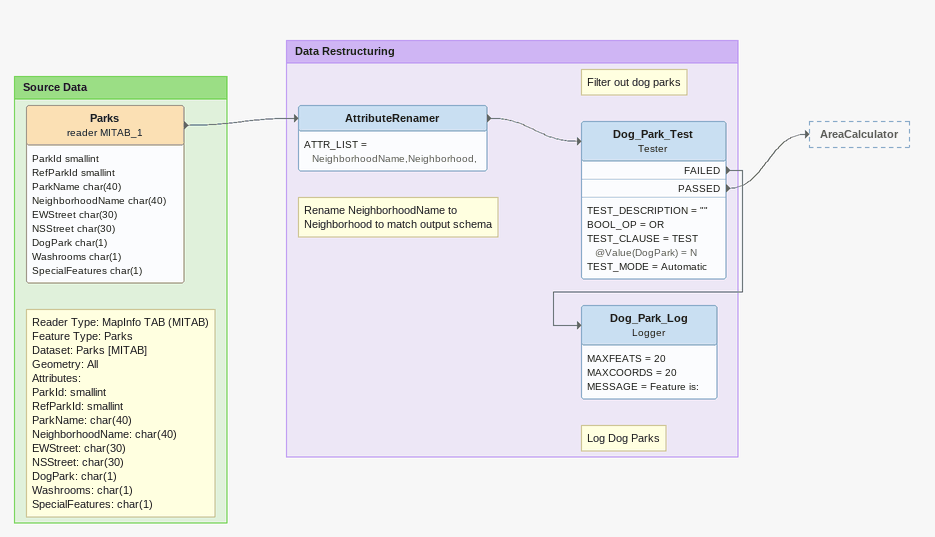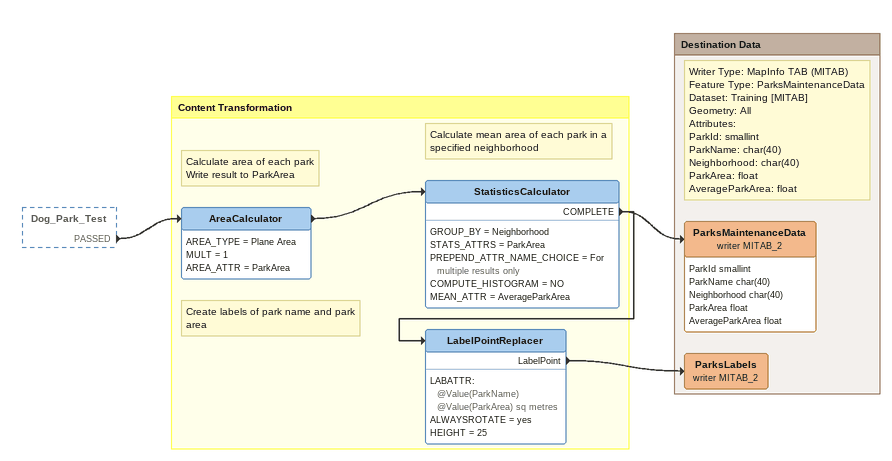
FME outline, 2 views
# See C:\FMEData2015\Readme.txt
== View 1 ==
Bookmark: Source Data
Note: Reader Type: MapInfo TAB (MITAB) / Feature Type: Parks / Dataset: Parks [MITAB] / Geometry: All / Attributes: / ParkId: smallint / RefParkId: smallint / ParkName: char(40) / NeighborhoodName: char(40) / EWStreet: char(30) / NSStreet: char(30) / DogPark: char(1) / Washrooms: char(1) / SpecialFeatures: char(1)
Parks (reader MITAB_1)
    attributes: ParkId smallint, RefParkId smallint, ParkName char(40), NeighborhoodName char(40), EWStreet char(30), NSStreet char(30), DogPark char(1), Washrooms char(1), SpecialFeatures char(1)
    -> AttributeRenamer

Bookmark: Data Restructuring
Note: Rename NeighborhoodName to Neighborhood to match output schema
AttributeRenamer
    ATTR_LIST = NeighborhoodName,Neighborhood,
    -> Dog_Park_Test
Note: Filter out dog parks
Dog_Park_Test: Tester
    TEST_DESCRIPTION = ""
    BOOL_OP = OR
    TEST_CLAUSE = TEST @Value(DogPark) = N
    TEST_MODE = Automatic
    FAILED -> Dog_Park_Log
    PASSED -> AreaCalculator
Note: Log Dog Parks
Dog_Park_Log: Logger
    MAXFEATS = 20
    MAXCOORDS = 20
    MESSAGE = Feature is:

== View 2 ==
Dog_Park_Test [outside]
    PASSED -> AreaCalculator

Bookmark: Content Transformation
Note: Calculate area of each park / Write result to ParkArea
AreaCalculator
    AREA_TYPE = Plane Area
    MULT = 1
    AREA_ATTR = ParkArea
    -> StatisticsCalculator
Note: Calculate mean area of each park in a specified neighborhood
StatisticsCalculator
    GROUP_BY = Neighborhood
    STATS_ATTRS = ParkArea
    PREPEND_ATTR_NAME_CHOICE = For multiple results only
    COMPUTE_HISTOGRAM = NO
    MEAN_ATTR = AverageParkArea
    COMPLETE -> ParksMaintenanceData (writer MITAB_2)
    COMPLETE -> LabelPointReplacer
Note: Create labels of park name and park area
LabelPointReplacer
    LABATTR:
      @Value(ParkName)
      @Value(ParkArea) sq metres
    ALWAYSROTATE = yes
    HEIGHT = 25
    LabelPoint -> ParksLabels (writer MITAB_2)

Bookmark: Destination Data
Note: Writer Type: MapInfo TAB (MITAB) / Feature Type: ParksMaintenanceData / Dataset: Training [MITAB] / Geometry: All / Attributes: / ParkId: smallint / ParkName: char(40) / Neighborhood: char(40) / ParkArea: float / AverageParkArea: float
ParksMaintenanceData (writer MITAB_2)
    attributes: ParkId smallint, ParkName char(40), Neighborhood char(40), ParkArea float, AverageParkArea float
ParksLabels (writer MITAB_2)
